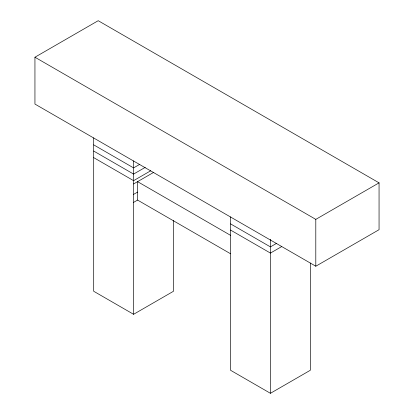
<?xml version="1.0" encoding="UTF-8"?>
<svg xmlns="http://www.w3.org/2000/svg" width="414" height="414" viewBox="0 0 414 414"><rect width="100%" height="100%" fill="white"/><g stroke="black" fill="none" stroke-linecap="round" stroke-linejoin="round"><path stroke-width="0.62" d="M34.942 57.225L98.201 20.7L379.058 182.853L379.058 229.698L315.799 266.223L34.942 104.069L34.942 57.225L315.799 219.373L379.058 182.853M139.689 164.374L133.593 167.893L93.699 144.859M145.231 167.365L133.593 174.082L93.699 151.048M150.768 170.749L133.593 180.664L93.699 157.631M133.593 183.956L153.822 172.281M133.593 194.383L137.583 192.08M133.593 202.384L137.583 200.081L230.629 253.798M93.699 137.862L93.699 291.265L133.593 314.298L173.487 291.265L173.487 220.517M276.526 243.375L270.43 246.894L230.536 223.865M281.515 246.687L270.43 253.083L230.536 230.049M230.536 216.864L230.536 370.266L270.43 393.3L310.324 370.266L310.324 263.004M230.629 235.375L137.583 181.653L137.583 200.081M315.799 219.373L315.799 266.223M270.43 239.261L270.43 393.3M133.593 160.896L133.593 314.298"/></g></svg>
